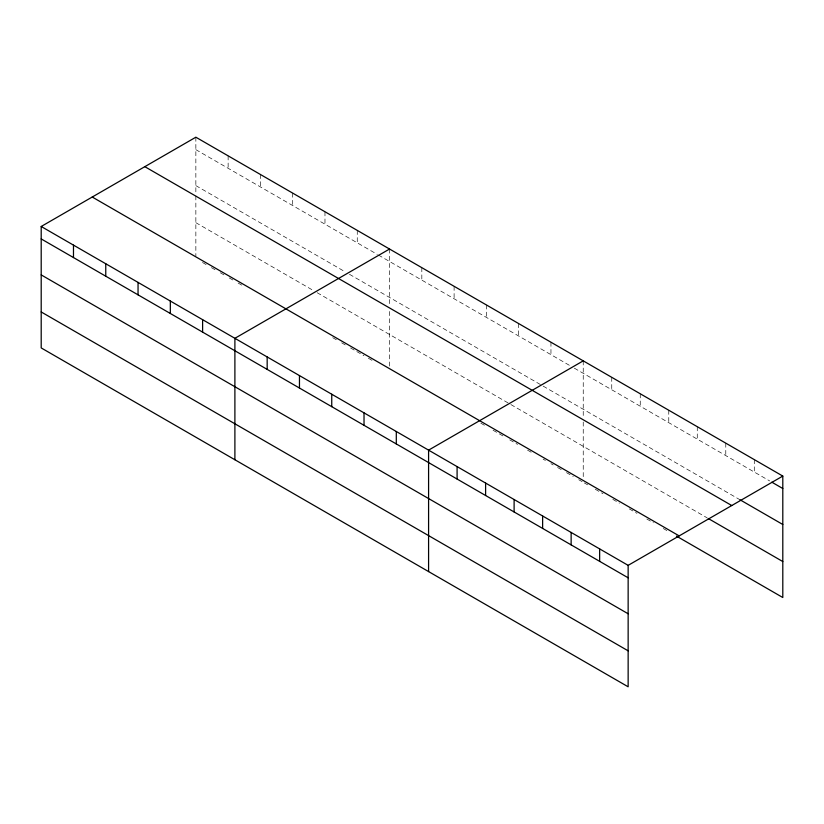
<?xml version="1.0" encoding="UTF-8"?>
<svg xmlns="http://www.w3.org/2000/svg" width="824" height="824" viewBox="0 0 824 824"><rect width="100%" height="100%" fill="white"/><g stroke="black" fill="none" stroke-linecap="round" stroke-linejoin="round"><path stroke-width="0.62" stroke-dasharray="4.12 3.09" d="M195.855 149.649L377.299 254.4M378.412 255.049L569.878 365.588M574.328 368.163L769.647 480.917M195.855 185.616L345.019 271.735M349.469 274.299L542.048 385.488M543.16 386.126L740.034 499.797M195.855 222.676L312.739 290.151M317.188 292.726L509.768 403.904M510.88 404.553L707.146 517.863M202.529 262.495L206.978 265.071M211.438 267.635L215.888 270.21M220.338 272.775L224.798 275.35M229.247 277.925L233.697 280.49M238.146 283.065L242.606 285.629M332.772 337.686L337.222 340.261M341.682 342.836L346.132 345.4M350.581 347.975L363.94 355.69M368.39 358.255L372.85 360.83M480.825 423.165L485.274 425.74M493.071 430.241L503.093 436.02M509.768 439.882L517.554 444.373M527.576 450.162L532.026 452.726M543.16 459.153L545.385 460.441M550.957 463.654L553.182 464.942M557.632 467.517L562.092 470.082M566.541 472.657L573.216 476.509M578.788 479.723L582.125 481.649M584.329 482.926L587.625 484.831M595.299 489.26L602.972 493.689M612.84 499.385L619.421 503.186M629.289 508.882L636.962 513.311M646.83 519.017L653.411 522.807M663.279 528.503L668.769 531.676M754.29 459.617L754.29 472.059M725.779 443.158L725.779 455.6M697.269 426.698L697.269 439.141M668.769 410.239L668.769 422.681M640.258 393.779L640.258 406.222M611.748 377.32L611.748 389.762M583.238 360.861L583.238 416.934M583.238 422.043L583.238 478.445M550.957 342.218L550.957 354.66M518.677 323.585L518.677 336.027M486.387 304.942L486.387 317.384M454.106 286.309L454.106 298.752M421.826 267.666L421.826 280.108M389.546 249.033L389.546 306.384M389.546 311.493L389.546 366.618M357.266 230.39L357.266 242.833M324.975 211.758L324.975 224.2M292.695 193.115L292.695 205.557M260.415 174.482L260.415 186.924M228.135 155.839L228.135 168.281M195.855 137.206L195.855 194.557M195.855 195.834L195.855 256.068"/><path stroke-width="1.24" d="M41.2 226.487L628.146 565.357L628.146 686.794L41.2 347.924L41.2 226.487L195.855 137.206L782.8 476.076L782.8 597.513L676.442 536.105M389.546 249.033L234.892 338.314L234.892 459.751M583.238 360.861L428.583 450.141L428.583 571.578M628.146 565.357L782.8 476.076M771.831 482.184L782.8 488.519M740.034 499.797L782.8 524.486M144.818 166.664L731.764 505.534M708.238 518.492L782.8 561.546M92.236 197.029L679.182 535.899M41.2 238.929L628.146 577.799M41.2 274.897L628.146 613.767M41.2 311.956L628.146 650.826M599.645 548.897L599.645 561.34M571.135 532.438L571.135 544.88M542.625 515.979L542.625 528.421M514.114 499.519L514.114 511.962M485.604 483.06L485.604 495.502M457.093 466.6L457.093 479.043M396.303 431.508L396.303 443.951M364.023 412.865L364.023 425.308M331.742 394.233L331.742 406.675M299.462 375.589L299.462 388.032M267.172 356.957L267.172 369.399M202.611 319.681L202.611 332.123M170.331 301.038L170.331 313.481M138.051 282.405L138.051 294.848M105.76 263.762L105.76 276.205M73.48 245.13L73.48 257.572"/></g></svg>
